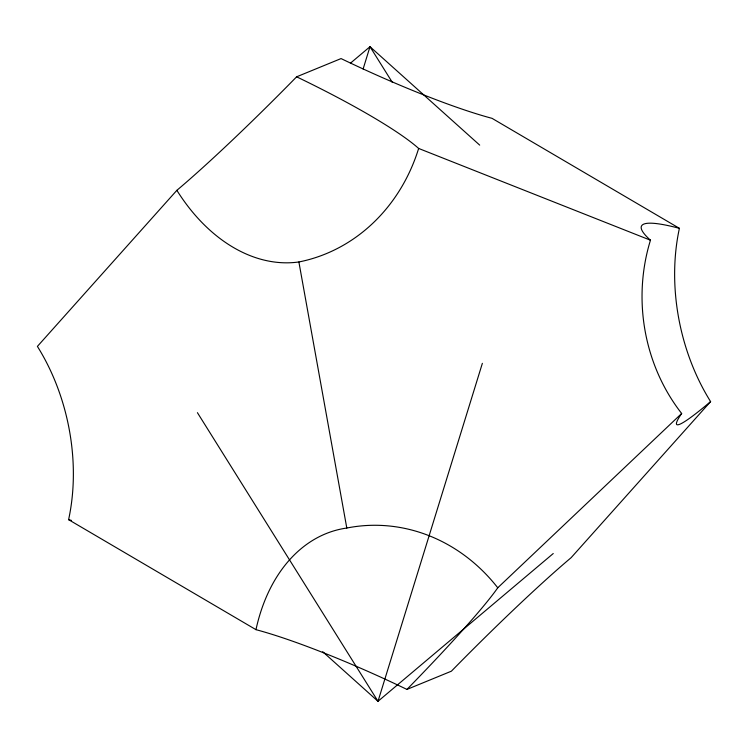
<?xml version="1.0" encoding="UTF-8"?>
<svg xmlns="http://www.w3.org/2000/svg" width="748" height="748" viewBox="0 0 748 748"><rect width="100%" height="100%" fill="white"/><g stroke="black" fill="none" stroke-linecap="round" stroke-linejoin="round"><path stroke-width="1.12" d="M363.117 69.003L369.998 46.694L479.702 145.121M482.367 363.322L378.002 701.306L322.715 651.704M176.865 190.329L37.4 346.399A176.182 123.925 77.6 0 1 68.601 519.664L255.975 629.666A176.182 23.085 24.8 0 1 406.94 689.422L451.381 671.19A176.182 12.211 -45 0 1 571.135 557.671L710.6 401.601A176.182 123.925 77.6 0 1 679.399 228.336L492.025 118.334A176.182 23.085 24.8 0 1 341.06 58.578L296.619 76.81A176.182 12.211 -45 0 1 176.865 190.329A176.182 123.925 77.6 0 0 298.882 261.968L346.801 528.032A176.182 123.925 77.6 0 0 255.975 629.666M406.94 689.422A176.182 12.211 -45 0 0 497.757 587.788L681.662 413.485A176.182 12.211 -45 0 0 710.6 401.601M350.429 63.197L369.998 46.694L392.261 82.28M553.249 553.529L378.002 701.306L197.416 412.672M296.619 76.81A176.182 23.085 24.8 0 1 418.646 148.45L650.461 240.211A176.182 23.085 24.8 0 1 679.399 228.336M346.801 528.032A176.182 159.212 84.4 0 1 497.757 587.788M681.662 413.485A176.182 159.212 84.4 0 1 650.461 240.211M418.646 148.45A176.182 159.212 84.4 0 1 298.882 261.968M71.462 520.412A176.182 23.085 24.8 0 1 68.601 519.664"/></g></svg>
